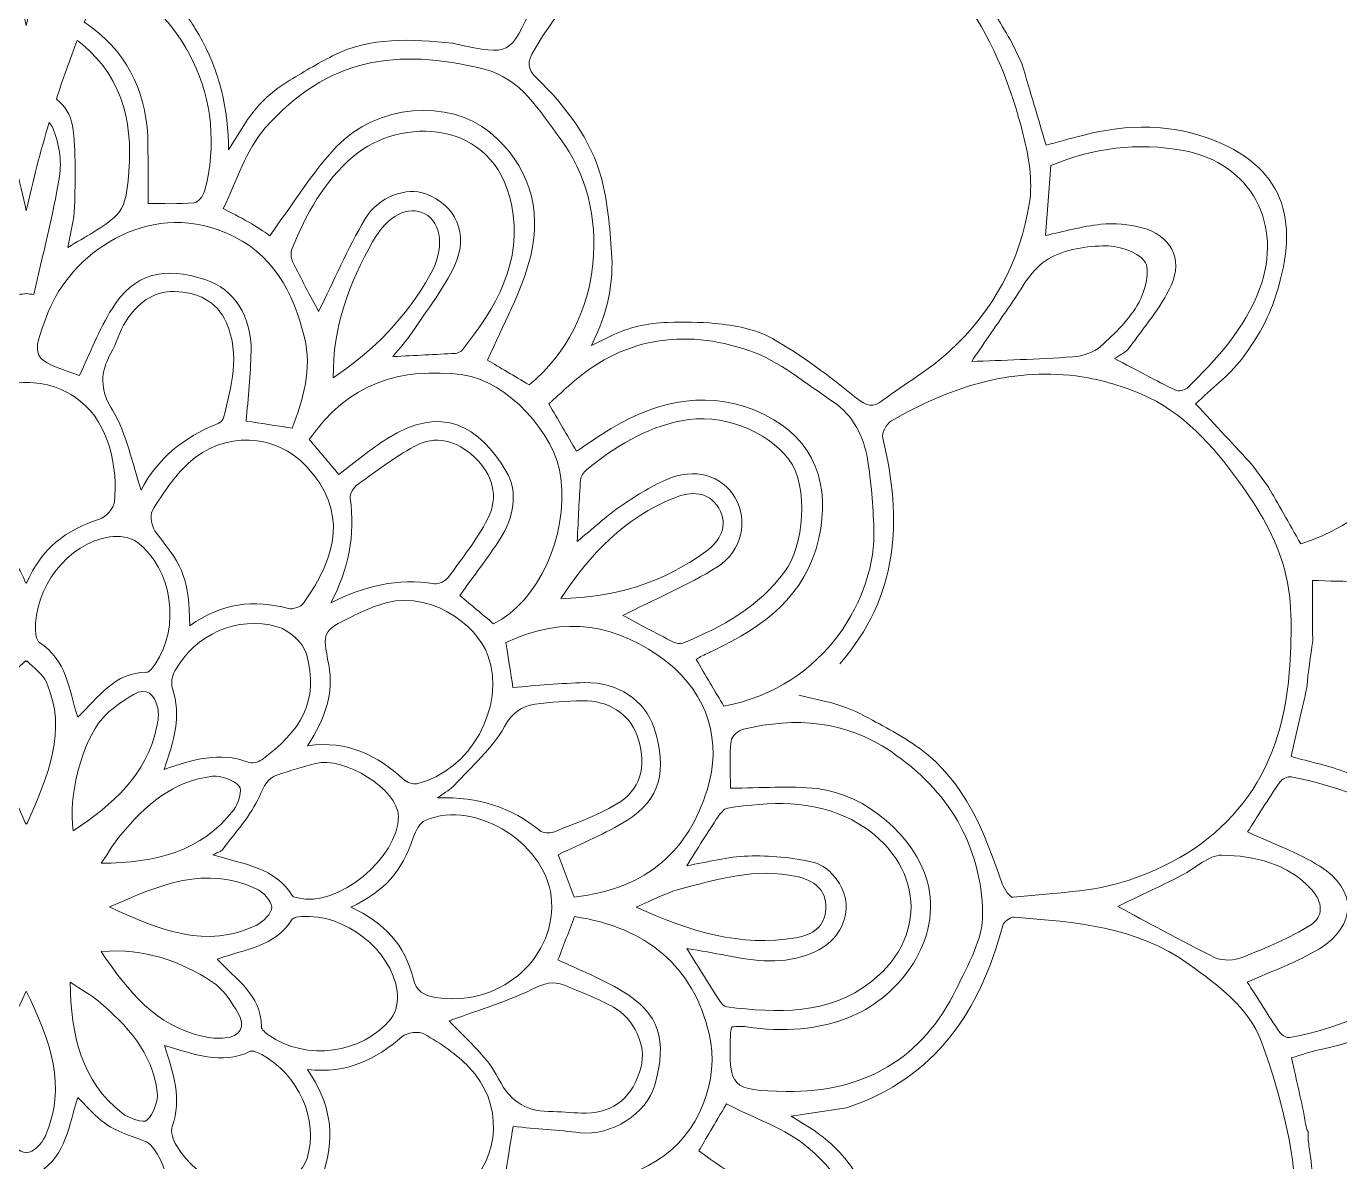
# Model space of a CAD drawing. Extents: x 12 to 8996, y -931 to -69.
# Drawn here: x 2788 to 3057.8, y -508.7 to -275.4 of the extents above; entities that cross this region are included whole.
import ezdxf

# ---------------------------------------------------------------- set-up
doc = ezdxf.new("R2010")
doc.units = 0
doc.header["$MEASUREMENT"] = 0
doc.layers.add('Layer 1', color=7, linetype='Continuous')

msp = doc.modelspace()

# ---------------------------------------------------------------- linework, layer by layer
at = {"layer": 'Layer 1', "lineweight": 0}
for points, knots in [([(3039.41, -71.03), (2929.37, -71.03), (2816.23, -144.48), (2788, -275.17), (2759.78, -144.5), (2646.61, -71.05), (2536.59, -71.03), (2417.39, -71.01), (2301.87, -157.19), (2301.87, -350.19), (2301.87, -666.4), (2788, -928.97), (2788, -928.97), (2788, -928.97), (3274.13, -666.4), (3274.13, -350.19), (3274.13, -157.21), (3158.6, -71.03), (3039.41, -71.03)], [0, 0, 0, 0, 1, 1, 1, 2, 2, 2, 3, 3, 3, 4, 4, 4, 5, 5, 5, 6, 6, 6, 6]), ([(3129.91, -186.67), (3130.01, -191.46), (3131.22, -196.24), (3131.16, -201.01), (3131.07, -208.35), (3130.3, -215.68), (3129.86, -223.01), (3128.94, -238.32), (3123.2, -251.45), (3113.07, -263.05), (3105.2, -272.07), (3094.27, -276.11), (3085.36, -282.09), (3082.61, -279.69), (3080.04, -277.45), (3077.24, -275.01), (3082.06, -271.62), (3086.5, -268.82), (3090.55, -265.53), (3093.03, -263.52), (3095.02, -260.86), (3097.02, -258.33), (3101.3, -252.92), (3106.46, -247.9), (3109.43, -241.82), (3117.4, -225.57), (3118.75, -207.77), (3118.99, -190.01), (3119.2, -173.66), (3118.69, -157.31), (3118.42, -140.96), (3118.36, -137.28), (3117.8, -133.61), (3117.77, -129.94), (3117.75, -127.5), (3116.82, -126.8), (3114.47, -126.73), (3100.42, -126.3), (3086.35, -125.06), (3072.33, -125.39), (3056.93, -125.76), (3041.54, -125.58), (3026.13, -127.91), (3006.98, -130.8), (2991.78, -139.72), (2979.1, -153.63), (2975.46, -157.62), (2972.79, -162.49), (2969.48, -167.23), (2966.98, -164.46), (2964.69, -161.94), (2962.27, -159.27), (2968.42, -150.37), (2972.02, -139.23), (2981.25, -131.78), (2989.38, -125.21), (2997.53, -118.86), (3008.13, -116.9), (3013.97, -115.82), (3019.82, -114.54), (3025.71, -114.12), (3033.04, -113.61), (3040.43, -113.81), (3047.79, -113.89), (3051.75, -113.94), (3055.7, -114.54), (3059.66, -114.63), (3065.36, -114.76), (3071.07, -114.66), (3076.78, -114.66), (3094.59, -114.66), (3112.39, -114.66), (3130.17, -114.66), (3129.8, -119.45), (3129.06, -124.5), (3129.09, -129.56), (3129.21, -148.59), (3129.5, -167.63), (3129.91, -186.67)], [0, 0, 0, 0, 1, 1, 1, 2, 2, 2, 3, 3, 3, 4, 4, 4, 5, 5, 5, 6, 6, 6, 7, 7, 7, 8, 8, 8, 9, 9, 9, 10, 10, 10, 11, 11, 11, 12, 12, 12, 13, 13, 13, 14, 14, 14, 15, 15, 15, 16, 16, 16, 17, 17, 17, 18, 18, 18, 19, 19, 19, 20, 20, 20, 21, 21, 21, 22, 22, 22, 23, 23, 23, 24, 24, 24, 25, 25, 25, 26, 26, 26, 26]), ([(2848.22, -195.95), (2856.05, -196.14), (2863.47, -198.6), (2870.15, -203.49), (2873.58, -206), (2877.15, -208.38), (2880.28, -211.23), (2887.37, -217.66), (2893.87, -224.42), (2896.08, -234.38), (2898.91, -247.11), (2897.39, -259.18), (2892.09, -270.93), (2887.39, -281.35), (2887.4, -281.35), (2876.36, -279.06), (2876.08, -279), (2875.82, -278.85), (2875.55, -278.82), (2867.15, -278), (2858.73, -277.49), (2850.92, -281.44), (2847.78, -283.04), (2844.75, -284.87), (2841.55, -286.83), (2838.13, -288.93), (2835.22, -291.78), (2833.07, -295.17), (2833.07, -295.17), (2829.55, -300.73), (2829.55, -300.73), (2829.55, -300.73), (2829.52, -299.31), (2829.52, -299.31), (2829.35, -290.99), (2827.08, -282.8), (2822.66, -275.74), (2822.18, -274.97), (2821.67, -274.21), (2821.14, -273.48), (2817.04, -267.77), (2811.66, -264.01), (2805.73, -261.12), (2816.82, -237.41), (2831.39, -215.54), (2848.22, -195.95)], [0, 0, 0, 0, 1, 1, 1, 2, 2, 2, 3, 3, 3, 4, 4, 4, 5, 5, 5, 6, 6, 6, 7, 7, 7, 8, 8, 8, 9, 9, 9, 10, 10, 10, 11, 11, 11, 12, 12, 12, 13, 13, 13, 14, 14, 14, 15, 15, 15, 15]), ([(2918.98, -254.71), (2925.24, -251.79), (2931.62, -249.19), (2938.63, -250.39), (2944.6, -251.41), (2950.61, -252.71), (2956.32, -254.69), (2965.87, -258.01), (2975.12, -262.21), (2981.23, -270.82), (2986.97, -278.91), (2990.39, -288.15), (2992.82, -297.66), (2993.96, -302.13), (2994.78, -307.08), (2994.09, -311.56), (2992.25, -323.54), (2986.64, -333.91), (2977.69, -342.12), (2973.53, -345.93), (2968.52, -348.78), (2963.99, -352.21), (2961.9, -353.79), (2960.67, -353.43), (2958.59, -351.76), (2953.08, -347.34), (2947.4, -343.01), (2941.29, -339.51), (2937.87, -337.55), (2933.5, -336.83), (2929.48, -336.43), (2926.31, -336.11), (2923.11, -336.14), (2919.75, -336.21), (2915.62, -336.3), (2911.56, -337.27), (2907.86, -339.1), (2907.86, -339.1), (2904.1, -340.95), (2904.1, -340.95), (2904.1, -340.95), (2905.39, -338.09), (2905.39, -338.09), (2907.67, -333.02), (2908.64, -327.46), (2908.25, -321.91), (2907.87, -316.65), (2907.46, -311.48), (2906.14, -306.55), (2904.01, -298.61), (2898.85, -291.85), (2892.9, -286.03), (2890.87, -284.04), (2890.9, -282.67), (2892.33, -280.26), (2898.86, -269.24), (2907.18, -260.22), (2918.98, -254.71)], [0, 0, 0, 0, 1, 1, 1, 2, 2, 2, 3, 3, 3, 4, 4, 4, 5, 5, 5, 6, 6, 6, 7, 7, 7, 8, 8, 8, 9, 9, 9, 10, 10, 10, 11, 11, 11, 12, 12, 12, 13, 13, 13, 14, 14, 14, 15, 15, 15, 16, 16, 16, 17, 17, 17, 18, 18, 18, 19, 19, 19, 19]), ([(3033.79, -255.27), (3048.11, -257.61), (3059.78, -265.25), (3070.85, -274.19), (3079.89, -281.49), (3085.86, -290.33), (3086.96, -302.07), (3087.63, -309.27), (3088.29, -316.47), (3088.69, -323.68), (3089.83, -344.35), (3073.76, -374.13), (3049.82, -381.73), (3047.42, -377.48), (3045, -373.18), (3043.22, -370.05), (3043.22, -370.05), (3040, -365.64), (3040, -365.64), (3036.15, -361.48), (3032.4, -357.44), (3028.23, -352.94), (3031.42, -349.9), (3035.04, -347.18), (3037.69, -343.73), (3040.42, -340.18), (3042.82, -336.12), (3044.29, -331.91), (3049.84, -315.94), (3046.92, -304.9), (3032.23, -298.89), (3023.43, -295.29), (3014.24, -295.41), (3005.07, -297.77), (3002.52, -298.42), (2999.99, -299.12), (2997.52, -299.78), (2995.86, -294.21), (2994.33, -289.08), (2992.51, -282.99), (2992.51, -282.99), (2990.46, -278.67), (2990.46, -278.67), (2988.6, -275.54), (2986.08, -271.3), (2983.58, -267.1), (2998.46, -254.55), (3015.58, -252.31), (3033.79, -255.27)], [0, 0, 0, 0, 1, 1, 1, 2, 2, 2, 3, 3, 3, 4, 4, 4, 5, 5, 5, 6, 6, 6, 7, 7, 7, 8, 8, 8, 9, 9, 9, 10, 10, 10, 11, 11, 11, 12, 12, 12, 13, 13, 13, 14, 14, 14, 15, 15, 15, 16, 16, 16, 16]), ([(2804.73, -265.3), (2819.99, -271.91), (2829.71, -290.36), (2824.64, -309.21), (2824.38, -310.18), (2823.28, -311.58), (2822.47, -311.65), (2819.27, -311.93), (2816.03, -311.76), (2813.01, -311.76), (2813.01, -307.34), (2813.02, -303.52), (2813, -299.7), (2812.95, -289.85), (2809.34, -281.57), (2801.47, -275.6), (2800.96, -275.21), (2800.44, -274.88), (2799.92, -274.53), (2801.21, -271.31), (2802.56, -268.12), (2803.98, -264.96), (2804.23, -265.07), (2804.48, -265.19), (2804.73, -265.3)], [0, 0, 0, 0, 1, 1, 1, 2, 2, 2, 3, 3, 3, 4, 4, 4, 5, 5, 5, 6, 6, 6, 7, 7, 7, 8, 8, 8, 8]), ([(2799.47, -279.04), (2808.46, -286.52), (2810.02, -296.41), (2808.93, -307.14), (2808.68, -309.59), (2808.15, -312.65), (2806.56, -314.18), (2803.77, -316.86), (2800.05, -318.58), (2796.55, -320.81), (2797.04, -317.98), (2797.85, -315.24), (2797.92, -312.48), (2798.04, -306.91), (2798.28, -301.26), (2797.49, -295.78), (2797.17, -293.58), (2795.89, -291.69), (2794.2, -290.32), (2795.51, -286.26), (2796.93, -282.23), (2798.45, -278.25), (2798.79, -278.5), (2799.14, -278.76), (2799.47, -279.04)], [0, 0, 0, 0, 1, 1, 1, 2, 2, 2, 3, 3, 3, 4, 4, 4, 5, 5, 5, 6, 6, 6, 7, 7, 7, 8, 8, 8, 8]), ([(2897.71, -298.45), (2908.3, -312.35), (2907.16, -336.13), (2891.29, -349.03), (2888.24, -347.21), (2885.2, -345.41), (2882.77, -343.96), (2885.83, -336.76), (2889.83, -329.9), (2891.64, -322.5), (2894, -312.83), (2891.17, -303.72), (2883.26, -297.15), (2874.87, -290.18), (2859.89, -291.42), (2851.74, -300.09), (2846.58, -305.59), (2842.59, -312.18), (2838.01, -318.39), (2837.4, -317.98), (2835.91, -316.91), (2834.34, -315.98), (2832.66, -314.98), (2830.91, -314.12), (2828.46, -312.82), (2831.33, -307.12), (2833.11, -300.69), (2837.09, -296.24), (2849.94, -281.84), (2863.98, -279.68), (2882.08, -284.2), (2889.78, -286.13), (2893.29, -292.64), (2897.71, -298.45)], [0, 0, 0, 0, 1, 1, 1, 2, 2, 2, 3, 3, 3, 4, 4, 4, 5, 5, 5, 6, 6, 6, 7, 7, 7, 8, 8, 8, 9, 9, 9, 10, 10, 10, 11, 11, 11, 11]), ([(2867.22, -338.32), (2870.27, -333.75), (2873.77, -329.36), (2876.06, -324.42), (2879, -318.08), (2876.12, -312.01), (2870.06, -309.79), (2866.2, -308.37), (2860.4, -310.25), (2857.63, -314.92), (2853.98, -321.09), (2851.14, -327.75), (2848.05, -333.99), (2846.34, -330.72), (2844.45, -327.26), (2842.72, -323.71), (2842.36, -322.97), (2842.3, -321.8), (2842.61, -321.04), (2845.53, -313.91), (2849.12, -307.28), (2855.18, -302.12), (2864.9, -293.83), (2884.08, -294.33), (2887.65, -311.9), (2890.09, -323.93), (2884.51, -333.08), (2877.6, -341.87), (2877.3, -342.25), (2876.65, -342.53), (2876.15, -342.56), (2872.09, -342.81), (2868.03, -342.99), (2863.3, -343.22), (2864.82, -341.33), (2866.15, -339.92), (2867.22, -338.32)], [0, 0, 0, 0, 1, 1, 1, 2, 2, 2, 3, 3, 3, 4, 4, 4, 5, 5, 5, 6, 6, 6, 7, 7, 7, 8, 8, 8, 9, 9, 9, 10, 10, 10, 11, 11, 11, 12, 12, 12, 12]), ([(2783.3, -295.14), (2785.1, -301.11), (2786.67, -307.16), (2788, -313.31), (2789.33, -307.16), (2790.9, -301.1), (2792.7, -295.13), (2793.01, -295.5), (2793.27, -295.88), (2793.43, -296.26), (2794.7, -299.28), (2795.35, -303.02), (2794.82, -306.22), (2793.48, -314.37), (2791.34, -322.4), (2789.53, -330.48), (2789.02, -330.41), (2788.51, -330.34), (2788, -330.28), (2787.49, -330.34), (2786.98, -330.41), (2786.47, -330.48), (2784.66, -322.4), (2782.52, -314.37), (2781.18, -306.22), (2780.65, -303.02), (2781.3, -299.28), (2782.57, -296.26), (2782.73, -295.88), (2782.99, -295.5), (2783.3, -295.14)], [0, 0, 0, 0, 1, 1, 1, 2, 2, 2, 3, 3, 3, 4, 4, 4, 5, 5, 5, 6, 6, 6, 7, 7, 7, 8, 8, 8, 9, 9, 9, 10, 10, 10, 10]), ([(3017.19, -316.75), (3014.5, -316.04), (3011.54, -315.77), (3008.79, -316.05), (3004.92, -316.45), (3001.13, -317.55), (2997.36, -318.34), (2997.72, -313.63), (2998.09, -308.89), (2998.47, -303.96), (3007.12, -300.4), (3016.34, -299.14), (3025.74, -300.91), (3039.72, -303.55), (3046.28, -316.05), (3041.38, -329.3), (3038.31, -337.61), (3032.54, -343.73), (3026.47, -349.71), (3025.97, -350.2), (3024.62, -350.4), (3023.98, -350.09), (3020.06, -348.18), (3016.23, -346.08), (3011.58, -343.63), (3012.76, -342.8), (3013.95, -342.33), (3014.57, -341.46), (3017.58, -337.26), (3021.08, -333.23), (3023.2, -328.59), (3025.72, -323.06), (3023.02, -318.31), (3017.19, -316.75)], [0, 0, 0, 0, 1, 1, 1, 2, 2, 2, 3, 3, 3, 4, 4, 4, 5, 5, 5, 6, 6, 6, 7, 7, 7, 8, 8, 8, 9, 9, 9, 10, 10, 10, 11, 11, 11, 11]), ([(2828.98, -317.78), (2838.74, -321.89), (2842.81, -330), (2845.15, -339.3), (2846.77, -345.77), (2844.88, -352.01), (2842.62, -357.92), (2839.13, -357.39), (2836.21, -356.94), (2833.2, -356.48), (2833.55, -351.71), (2834.08, -346.94), (2834.19, -342.16), (2834.36, -334.99), (2830.63, -329.32), (2824.88, -327.45), (2816.13, -324.59), (2810.07, -326.23), (2805.62, -333.39), (2802.96, -337.68), (2801.13, -342.49), (2798.92, -347.1), (2788.97, -343.73), (2788.83, -343.68), (2792.44, -334.27), (2797.02, -322.34), (2812.6, -310.86), (2828.98, -317.78)], [0, 0, 0, 0, 1, 1, 1, 2, 2, 2, 3, 3, 3, 4, 4, 4, 5, 5, 5, 6, 6, 6, 7, 7, 7, 8, 8, 8, 9, 9, 9, 9]), ([(2851.07, -347.56), (2850.91, -337.11), (2854.41, -328.05), (2859.23, -319.49), (2862.24, -314.12), (2866.59, -312.16), (2869.86, -313.88), (2873.35, -315.72), (2874.03, -321.12), (2870.94, -326.53), (2866.1, -335.02), (2859.51, -341.95), (2851.07, -347.56)], [0, 0, 0, 0, 1, 1, 1, 2, 2, 2, 3, 3, 3, 4, 4, 4, 4]), ([(2997.38, -323.54), (3000.57, -321.38), (3005.12, -320.59), (3009.12, -320.48), (3012.08, -320.39), (3016.2, -321.54), (3017.75, -323.64), (3019, -325.34), (3017.91, -329.72), (3016.54, -332.16), (3014.63, -335.53), (3011.69, -338.44), (3008.77, -341.08), (3007.34, -342.38), (3005, -343.13), (3003.01, -343.27), (2995.7, -343.8), (2988.36, -343.97), (2982.22, -344.23), (2984.34, -341.13), (2986.98, -337.17), (2989.74, -333.29), (2992.15, -329.9), (2994.12, -325.74), (2997.38, -323.54)], [0, 0, 0, 0, 1, 1, 1, 2, 2, 2, 3, 3, 3, 4, 4, 4, 5, 5, 5, 6, 6, 6, 7, 7, 7, 8, 8, 8, 8]), ([(2828.55, -355.79), (2828.43, -356.26), (2827.89, -356.8), (2827.42, -356.98), (2820.37, -359.76), (2814.81, -364.28), (2811.63, -370.69), (2809.71, -365.09), (2808.66, -359.09), (2805.71, -354.24), (2803.05, -349.87), (2803.2, -346.56), (2805.38, -342.55), (2806.53, -340.43), (2807.18, -338.03), (2808.45, -336.01), (2810.73, -332.37), (2814.02, -329.72), (2818.47, -329.86), (2823.04, -330.01), (2827.12, -331.67), (2829.13, -336.31), (2831.98, -342.88), (2830.14, -349.34), (2828.55, -355.79)], [0, 0, 0, 0, 1, 1, 1, 2, 2, 2, 3, 3, 3, 4, 4, 4, 5, 5, 5, 6, 6, 6, 7, 7, 7, 8, 8, 8, 8]), ([(2931.3, -415.06), (2929.42, -411.88), (2927.55, -408.72), (2925.64, -405.49), (2925.88, -405.32), (2926.18, -405.05), (2926.53, -404.88), (2927.42, -404.43), (2928.32, -404.02), (2929.22, -403.6), (2939.46, -398.77), (2948.13, -392.41), (2950.81, -380.56), (2953.23, -369.8), (2950.13, -360.24), (2939.73, -355.19), (2928.57, -349.78), (2918.23, -352.11), (2908.17, -358), (2905.66, -359.46), (2903.32, -361.19), (2901.05, -362.69), (2899.05, -359.28), (2897.27, -356.23), (2895.35, -352.95), (2896.62, -351.79), (2897.96, -350.57), (2899.3, -349.35), (2910.19, -339.35), (2923.03, -337.36), (2936.47, -341.98), (2942.73, -344.13), (2948.17, -348.78), (2953.81, -352.56), (2957.9, -355.31), (2960.03, -359.61), (2960.81, -364.32), (2961.6, -369.03), (2961.96, -373.84), (2962.13, -378.62), (2962.63, -392.37), (2952.36, -411.12), (2931.3, -415.06)], [0, 0, 0, 0, 1, 1, 1, 2, 2, 2, 3, 3, 3, 4, 4, 4, 5, 5, 5, 6, 6, 6, 7, 7, 7, 8, 8, 8, 9, 9, 9, 10, 10, 10, 11, 11, 11, 12, 12, 12, 13, 13, 13, 14, 14, 14, 14]), ([(2877.7, -346.99), (2886.72, -348.17), (2896.81, -359.07), (2897.85, -368.22), (2899.23, -380.39), (2893.31, -393.42), (2884, -398.13), (2881.74, -396.23), (2879.46, -394.32), (2877.06, -392.29), (2879.92, -388.31), (2882.8, -384.61), (2885.34, -380.69), (2888.13, -376.37), (2889.13, -371.07), (2886.62, -366.85), (2881.08, -357.53), (2873.5, -352.88), (2862.07, -360.13), (2858.64, -362.3), (2855.52, -364.97), (2852.22, -367.43), (2850.13, -364.96), (2848.13, -362.6), (2846.15, -360.27), (2854.07, -348.68), (2864.94, -345.32), (2877.7, -346.99)], [0, 0, 0, 0, 1, 1, 1, 2, 2, 2, 3, 3, 3, 4, 4, 4, 5, 5, 5, 6, 6, 6, 7, 7, 7, 8, 8, 8, 9, 9, 9, 9]), ([(2955.13, -406.33), (2967.16, -392.6), (2968.1, -376.82), (2963.94, -359.99), (2963.69, -358.98), (2964.74, -357), (2965.73, -356.43), (2977.43, -349.69), (2989.89, -345.51), (3003.59, -347.21), (3008.14, -347.78), (3012.73, -349.11), (3016.97, -350.89), (3025.65, -354.54), (3031.78, -361.55), (3037.11, -368.89), (3041.12, -374.4), (3044.87, -380.66), (3046.56, -387.15), (3048.28, -393.79), (3047.95, -401.15), (3047.46, -408.12), (3045.94, -429.46), (3034.69, -444), (3014.58, -450.8), (3007.08, -453.33), (2998.73, -453.39), (2990.74, -454.33), (2990.1, -454.4), (2988.89, -452.66), (2988.51, -451.56), (2984.85, -441.02), (2980.91, -430.58), (2971.48, -423.71), (2968.07, -421.22), (2964.27, -419.26), (2960.36, -417.15), (2957.79, -415.77), (2955.05, -414.72), (2952.21, -414.07), (2952.21, -414.07), (2946.71, -412.81), (2946.71, -412.81)], [0, 0, 0, 0, 1, 1, 1, 2, 2, 2, 3, 3, 3, 4, 4, 4, 5, 5, 5, 6, 6, 6, 7, 7, 7, 8, 8, 8, 9, 9, 9, 10, 10, 10, 11, 11, 11, 12, 12, 12, 13, 13, 13, 14, 14, 14, 14]), ([(2806.12, -373.05), (2805.99, -374.38), (2804.35, -376.24), (2803.04, -376.65), (2796.2, -378.79), (2791.04, -382.7), (2788.06, -389.79), (2788.04, -389.75), (2788.02, -389.71), (2788, -389.67), (2787.98, -389.71), (2787.96, -389.75), (2787.94, -389.79), (2784.96, -382.7), (2779.8, -378.79), (2772.96, -376.65), (2771.65, -376.24), (2770.01, -374.38), (2769.88, -373.05), (2769.21, -366.36), (2770.82, -357.15), (2776.9, -352.37), (2780.2, -349.76), (2784.12, -348.53), (2788, -348.55), (2791.88, -348.53), (2795.8, -349.76), (2799.1, -352.37), (2805.18, -357.15), (2806.79, -366.36), (2806.12, -373.05)], [0, 0, 0, 0, 1, 1, 1, 2, 2, 2, 3, 3, 3, 4, 4, 4, 5, 5, 5, 6, 6, 6, 7, 7, 7, 8, 8, 8, 9, 9, 9, 10, 10, 10, 10]), ([(2933.65, -372.27), (2930.96, -367.63), (2925.28, -365.94), (2919.47, -368.52), (2916.13, -369.99), (2912.97, -371.99), (2909.96, -374.08), (2907.02, -376.12), (2904.38, -378.58), (2901.19, -381.2), (2901.43, -376.44), (2901.57, -372.49), (2901.87, -368.55), (2901.93, -367.84), (2902.5, -367), (2903.08, -366.52), (2908.82, -361.75), (2915.09, -357.95), (2922.52, -356.41), (2930.8, -354.7), (2940.2, -358.49), (2944.65, -364.35), (2948.94, -370.02), (2947.63, -382.31), (2943.86, -387.39), (2938.46, -394.65), (2930.99, -398.81), (2922.88, -402.1), (2922.34, -402.32), (2921.5, -402.17), (2920.95, -401.89), (2917.32, -400.03), (2913.73, -398.08), (2910.57, -396.4), (2916.99, -393.16), (2923.81, -390.3), (2929.99, -386.42), (2935.16, -383.18), (2936.29, -376.82), (2933.65, -372.27)], [0, 0, 0, 0, 1, 1, 1, 2, 2, 2, 3, 3, 3, 4, 4, 4, 5, 5, 5, 6, 6, 6, 7, 7, 7, 8, 8, 8, 9, 9, 9, 10, 10, 10, 11, 11, 11, 12, 12, 12, 13, 13, 13, 13]), ([(2844.96, -393.91), (2844.43, -394.65), (2842.78, -395.22), (2841.88, -394.99), (2834.79, -393.11), (2828.16, -393.83), (2821.59, -398.52), (2821.39, -389.1), (2820.54, -386.7), (2814.75, -379.52), (2813.85, -378.41), (2813.28, -375.91), (2813.91, -374.88), (2816.02, -371.4), (2818.36, -367.88), (2821.32, -365.13), (2828.59, -358.41), (2839.27, -358.94), (2845.64, -365.86), (2853.99, -374.93), (2851.94, -384.08), (2844.96, -393.91)], [0, 0, 0, 0, 1, 1, 1, 2, 2, 2, 3, 3, 3, 4, 4, 4, 5, 5, 5, 6, 6, 6, 7, 7, 7, 7]), ([(2854.54, -372.34), (2854.41, -371.46), (2855.29, -370.08), (2856.11, -369.49), (2859.87, -366.77), (2863.62, -363.95), (2867.67, -361.71), (2872.18, -359.22), (2876.46, -360.49), (2880.11, -363.91), (2883.84, -367.4), (2885.14, -372.09), (2882.77, -376.62), (2880.56, -380.84), (2877.57, -384.66), (2874.74, -388.53), (2874.17, -389.31), (2872.74, -390.03), (2871.84, -389.9), (2864.36, -388.77), (2857.45, -390.28), (2850.6, -393.84), (2854.16, -386.94), (2855.63, -379.91), (2854.54, -372.34)], [0, 0, 0, 0, 1, 1, 1, 2, 2, 2, 3, 3, 3, 4, 4, 4, 5, 5, 5, 6, 6, 6, 7, 7, 7, 8, 8, 8, 8]), ([(2921.22, -372.22), (2924.54, -370.93), (2928.17, -370.79), (2930.27, -374.38), (2932.39, -377.99), (2930.49, -381.15), (2927.61, -383.26), (2918.85, -389.7), (2908.86, -392.74), (2897.83, -392.91), (2903.81, -383.83), (2910.97, -376.21), (2921.22, -372.22)], [0, 0, 0, 0, 1, 1, 1, 2, 2, 2, 3, 3, 3, 4, 4, 4, 4]), ([(2814.48, -406.43), (2814.02, -407.1), (2813.31, -408.11), (2812.72, -408.1), (2806.12, -408.09), (2802.91, -413.19), (2798.58, -417.34), (2796.73, -411.6), (2796.3, -405.48), (2790.69, -401.97), (2790.15, -401.64), (2789.97, -400.47), (2789.92, -399.68), (2789.46, -390.78), (2796.54, -381.62), (2805.18, -380.25), (2806.99, -379.97), (2809.42, -380.33), (2810.81, -381.38), (2818.07, -386.88), (2819.69, -398.75), (2814.48, -406.43)], [0, 0, 0, 0, 1, 1, 1, 2, 2, 2, 3, 3, 3, 4, 4, 4, 5, 5, 5, 6, 6, 6, 7, 7, 7, 7]), ([(2850.14, -406.59), (2848.85, -399.68), (2848.76, -399.68), (2854.92, -396.61), (2856.56, -395.8), (2858.26, -395.06), (2859.97, -394.41), (2870.47, -390.39), (2880.56, -398.29), (2882.85, -404.65), (2886.62, -415.15), (2879.24, -428.42), (2868.21, -431), (2867.39, -431.19), (2866.12, -430.67), (2865.45, -430.06), (2860.09, -425.21), (2854.14, -422.02), (2845.79, -423.2), (2849.43, -417.49), (2851.22, -412.32), (2850.14, -406.59)], [0, 0, 0, 0, 1, 1, 1, 2, 2, 2, 3, 3, 3, 4, 4, 4, 5, 5, 5, 6, 6, 6, 7, 7, 7, 7]), ([(3052.2, -522.77), (3052.2, -520.37), (3052.2, -518.1), (3052.2, -515.83), (3052.2, -513.91), (3052.21, -512.49), (3052.33, -511.38), (3052.16, -510.43), (3052.04, -509.48), (3051.94, -508.51), (3051.83, -507.31), (3051.62, -506.12), (3051.45, -504.93), (3051.33, -504.11), (3051.31, -503.28), (3051.33, -502.46), (3051.09, -502.07), (3050.93, -501.55), (3050.81, -500.85), (3050.08, -496.41), (3048.96, -492.05), (3047.93, -487.33), (3049.94, -486.74), (3051.92, -485.96), (3053.97, -485.58), (3063.3, -483.81), (3071.1, -479.17), (3077.07, -472.06), (3081.8, -466.41), (3085.92, -459.99), (3083.29, -451.87), (3079.43, -439.95), (3070.68, -432.95), (3059.4, -428.72), (3055.63, -427.3), (3051.64, -426.47), (3047.87, -425.41), (3049.01, -420.37), (3050.06, -415.71), (3051.08, -411.21), (3051.34, -408), (3051.81, -404.81), (3052.32, -401.64), (3052.12, -397.77), (3052.24, -393.81), (3052.24, -389.2), (3059, -389.56), (3065.39, -389.22), (3071.5, -390.36), (3085.28, -392.93), (3097.12, -399.75), (3106.66, -409.89), (3116.77, -420.63), (3123.01, -433.72), (3126.3, -448.03), (3127.37, -452.72), (3127.9, -458.02), (3126.83, -462.61), (3122.8, -479.74), (3115.77, -495.44), (3101.92, -507.17), (3087.76, -519.16), (3071.71, -525.47), (3052.2, -522.77)], [0, 0, 0, 0, 1, 1, 1, 2, 2, 2, 3, 3, 3, 4, 4, 4, 5, 5, 5, 6, 6, 6, 7, 7, 7, 8, 8, 8, 9, 9, 9, 10, 10, 10, 11, 11, 11, 12, 12, 12, 13, 13, 13, 14, 14, 14, 15, 15, 15, 16, 16, 16, 17, 17, 17, 18, 18, 18, 19, 19, 19, 20, 20, 20, 21, 21, 21, 21]), ([(2818.03, -411.39), (2817.68, -410.35), (2817.96, -408.79), (2818.53, -407.8), (2822.79, -400.31), (2831.23, -396.41), (2839.57, -398.72), (2841.95, -399.39), (2844.88, -401.99), (2845.54, -404.29), (2848.37, -414.04), (2844.14, -420.43), (2836.38, -426.07), (2835.66, -426.58), (2834.34, -426.87), (2833.56, -426.57), (2827.72, -424.33), (2822.22, -426.01), (2816.31, -428.06), (2818.34, -422.26), (2819.93, -417.04), (2818.03, -411.39)], [0, 0, 0, 0, 1, 1, 1, 2, 2, 2, 3, 3, 3, 4, 4, 4, 5, 5, 5, 6, 6, 6, 7, 7, 7, 7]), ([(2919.62, -405.97), (2928.12, -412.62), (2930.98, -422.45), (2927.86, -432.33), (2924.09, -444.3), (2915.93, -452.6), (2900.55, -454.29), (2899.46, -451.38), (2898.33, -448.39), (2897.28, -445.59), (2902.11, -443.21), (2907.01, -441.27), (2911.41, -438.53), (2918.22, -434.27), (2919.76, -428.22), (2916.98, -419.54), (2915.18, -413.93), (2909.48, -410.06), (2902.71, -410.21), (2897.79, -410.32), (2892.88, -410.85), (2887.97, -411.19), (2887.51, -408.2), (2887.05, -405.28), (2886.53, -401.99), (2898.53, -396.21), (2909.69, -398.19), (2919.62, -405.97)], [0, 0, 0, 0, 1, 1, 1, 2, 2, 2, 3, 3, 3, 4, 4, 4, 5, 5, 5, 6, 6, 6, 7, 7, 7, 8, 8, 8, 9, 9, 9, 9]), ([(2792.13, -410.15), (2796.54, -420.17), (2792.49, -429.16), (2788.12, -439.29), (2788.08, -439.21), (2788.04, -439.13), (2788, -439.04), (2787.96, -439.13), (2787.92, -439.21), (2787.88, -439.29), (2783.51, -429.16), (2779.46, -420.17), (2783.87, -410.15), (2784.63, -408.43), (2786.5, -407.19), (2787.85, -405.72), (2787.9, -405.77), (2787.95, -405.81), (2788, -405.86), (2788.05, -405.81), (2788.1, -405.77), (2788.15, -405.72), (2789.5, -407.19), (2791.37, -408.43), (2792.13, -410.15)], [0, 0, 0, 0, 1, 1, 1, 2, 2, 2, 3, 3, 3, 4, 4, 4, 5, 5, 5, 6, 6, 6, 7, 7, 7, 8, 8, 8, 8]), ([(2814.78, -419.45), (2812.66, -429.18), (2805.91, -435.17), (2797.63, -440.69), (2796.55, -433.67), (2799.46, -422.24), (2803.63, -417.58), (2805.39, -415.61), (2807.73, -414.08), (2810.01, -412.68), (2812.8, -410.96), (2814.32, -412.8), (2814.97, -415.24), (2815.32, -416.54), (2815.08, -418.09), (2814.78, -419.45)], [0, 0, 0, 0, 1, 1, 1, 2, 2, 2, 3, 3, 3, 4, 4, 4, 5, 5, 5, 5]), ([(2892.52, -414.67), (2895.73, -414.19), (2899.01, -413.98), (2902.26, -413.94), (2907.6, -413.88), (2911.84, -416.64), (2913.41, -420.91), (2915.42, -426.42), (2914.7, -431.55), (2910.12, -434.62), (2905.96, -437.4), (2900.98, -438.98), (2896.29, -440.93), (2895.52, -441.26), (2894.13, -441.12), (2893.5, -440.61), (2887.67, -435.88), (2881.01, -433.62), (2872.5, -433.89), (2874.2, -432.64), (2875.19, -432.13), (2875.89, -431.36), (2879.46, -427.41), (2883.72, -423.81), (2886.23, -419.26), (2887.89, -416.26), (2889.74, -415.08), (2892.52, -414.67)], [0, 0, 0, 0, 1, 1, 1, 2, 2, 2, 3, 3, 3, 4, 4, 4, 5, 5, 5, 6, 6, 6, 7, 7, 7, 8, 8, 8, 9, 9, 9, 9]), ([(2932.68, -482.31), (2932.69, -482.03), (2932.78, -481.75), (2932.93, -480.92), (2934.07, -480.92), (2935.04, -480.8), (2935.97, -480.94), (2943.42, -482.06), (2950.78, -481.64), (2957.73, -478.7), (2967.26, -474.66), (2976.44, -463.08), (2973.07, -450.93), (2970.59, -442.04), (2960.65, -433.09), (2950.46, -432), (2944.75, -431.38), (2938.91, -431.89), (2932.66, -431.89), (2932.66, -428.4), (2932.45, -425.28), (2932.78, -422.22), (2932.88, -421.3), (2934.33, -420.03), (2935.37, -419.78), (2946.02, -417.25), (2956.24, -418), (2965.58, -424.33), (2977.39, -432.34), (2984.21, -443.55), (2984.47, -457.71), (2984.56, -462.82), (2981.48, -468.2), (2979.1, -473.09), (2972.05, -487.58), (2960.11, -494.43), (2944.1, -494.2), (2932.75, -494.05), (2932.26, -493.44), (2932.68, -482.31)], [0, 0, 0, 0, 1, 1, 1, 2, 2, 2, 3, 3, 3, 4, 4, 4, 5, 5, 5, 6, 6, 6, 7, 7, 7, 8, 8, 8, 9, 9, 9, 10, 10, 10, 11, 11, 11, 12, 12, 12, 13, 13, 13, 13]), ([(2843.76, -454.46), (2843.36, -454.36), (2842.82, -454.24), (2842.64, -453.94), (2839.1, -448.24), (2832.92, -447.59), (2826.31, -445.61), (2827.32, -445.08), (2828.01, -444.95), (2828.31, -444.54), (2830.96, -440.95), (2834.14, -437.57), (2835.9, -433.58), (2836.85, -431.45), (2837.54, -429.85), (2839.66, -429.14), (2842.21, -428.29), (2844.79, -427.55), (2847.39, -426.86), (2853.35, -425.27), (2864.39, -432.17), (2864.44, -437.69), (2864.51, -446.1), (2851.93, -456.62), (2843.76, -454.46)], [0, 0, 0, 0, 1, 1, 1, 2, 2, 2, 3, 3, 3, 4, 4, 4, 5, 5, 5, 6, 6, 6, 7, 7, 7, 8, 8, 8, 8]), ([(2830.63, -436.33), (2823.98, -444.93), (2814.69, -447.23), (2803.37, -447.34), (2805.19, -444.69), (2806.17, -442.96), (2807.42, -441.47), (2812.45, -435.5), (2818.12, -430.35), (2826.29, -429.46), (2828.09, -429.27), (2830.5, -430.22), (2831.76, -431.5), (2832.4, -432.15), (2831.61, -435.07), (2830.63, -436.33)], [0, 0, 0, 0, 1, 1, 1, 2, 2, 2, 3, 3, 3, 4, 4, 4, 5, 5, 5, 5]), ([(3053.66, -464.88), (3061.4, -460.11), (3061.43, -452.72), (3053.75, -447.95), (3049.15, -445.1), (3043.93, -443.24), (3038.9, -440.89), (3040.89, -437.78), (3043.12, -434.18), (3045.51, -430.68), (3045.95, -430.05), (3047.16, -429.41), (3047.85, -429.56), (3056.71, -431.36), (3065.47, -434.02), (3071.78, -440.68), (3081.18, -450.62), (3082.83, -457.01), (3076.01, -467.04), (3069.21, -477.03), (3058.81, -480.89), (3047.58, -483.14), (3046.97, -483.26), (3045.91, -482.68), (3045.53, -482.11), (3043.1, -478.52), (3040.81, -474.84), (3038.84, -471.75), (3043.82, -469.49), (3049.07, -467.71), (3053.66, -464.88)], [0, 0, 0, 0, 1, 1, 1, 2, 2, 2, 3, 3, 3, 4, 4, 4, 5, 5, 5, 6, 6, 6, 7, 7, 7, 8, 8, 8, 9, 9, 9, 10, 10, 10, 10]), ([(2854.65, -456.38), (2861.83, -452.92), (2865.03, -449.15), (2867.55, -441.93), (2868, -440.64), (2868.85, -438.98), (2869.96, -438.51), (2880.49, -434), (2895.45, -443.73), (2895.93, -455.24), (2896.45, -467.45), (2884.83, -476.98), (2872.04, -474.88), (2869.65, -474.49), (2868.13, -473.67), (2867.47, -470.95), (2865.82, -464.21), (2861.54, -459.46), (2854.65, -456.38)], [0, 0, 0, 0, 1, 1, 1, 2, 2, 2, 3, 3, 3, 4, 4, 4, 5, 5, 5, 6, 6, 6, 6]), ([(2923.71, -464.86), (2926.61, -465.36), (2929.24, -465.75), (2931.84, -466.28), (2937.74, -467.49), (2943.64, -468.2), (2949.38, -465.82), (2953.44, -464.13), (2956.13, -461.09), (2956.44, -456.52), (2956.68, -452.89), (2953.56, -448.05), (2949.62, -447.12), (2945.3, -446.11), (2940.73, -445.72), (2936.28, -445.85), (2932.1, -445.97), (2927.95, -447.11), (2923.67, -447.83), (2925.95, -444.25), (2927.97, -441.01), (2930.08, -437.84), (2930.58, -437.08), (2931.35, -436.09), (2932.11, -435.98), (2940.75, -434.69), (2949.46, -434.2), (2957.5, -438.36), (2971.52, -445.64), (2974.34, -461.67), (2961.62, -471.62), (2952.61, -478.68), (2942.34, -478.02), (2931.94, -476.86), (2931.39, -476.8), (2930.77, -476.11), (2930.41, -475.56), (2928.21, -472.13), (2926.08, -468.66), (2923.71, -464.86)], [0, 0, 0, 0, 1, 1, 1, 2, 2, 2, 3, 3, 3, 4, 4, 4, 5, 5, 5, 6, 6, 6, 7, 7, 7, 8, 8, 8, 9, 9, 9, 10, 10, 10, 11, 11, 11, 12, 12, 12, 13, 13, 13, 13]), ([(2805.12, -456.31), (2815.51, -451.68), (2824.88, -447.76), (2835.21, -452.57), (2836.64, -453.23), (2838.4, -455.03), (2838.42, -456.34), (2838.45, -457.59), (2836.67, -459.42), (2835.26, -460.09), (2824.95, -464.95), (2815.57, -461.2), (2805.12, -456.31)], [0, 0, 0, 0, 1, 1, 1, 2, 2, 2, 3, 3, 3, 4, 4, 4, 4]), ([(3025.42, -449.81), (3028.18, -448.43), (3030.88, -445.63), (3033.57, -445.67), (3040.37, -445.78), (3047.08, -447.31), (3052.05, -452.74), (3054.34, -455.25), (3054.59, -458.32), (3051.85, -460.03), (3047.52, -462.72), (3042.71, -464.71), (3037.95, -466.61), (3036.27, -467.28), (3033.81, -467.49), (3032.27, -466.74), (3025.04, -463.21), (3018.01, -459.28), (3012.24, -456.2), (3015.71, -454.52), (3020.59, -452.22), (3025.42, -449.81)], [0, 0, 0, 0, 1, 1, 1, 2, 2, 2, 3, 3, 3, 4, 4, 4, 5, 5, 5, 6, 6, 6, 7, 7, 7, 7]), ([(2922.02, -452.72), (2929.94, -450.6), (2937.88, -448.2), (2946.24, -450.06), (2949.73, -450.84), (2952.44, -452.67), (2952.27, -456.64), (2952.11, -460.35), (2949.52, -462.09), (2946.1, -462.65), (2934.75, -464.52), (2924.34, -461.41), (2913.26, -456.33), (2916.78, -454.86), (2919.31, -453.45), (2922.02, -452.72)], [0, 0, 0, 0, 1, 1, 1, 2, 2, 2, 3, 3, 3, 4, 4, 4, 5, 5, 5, 5]), ([(2837.86, -482.68), (2837.22, -482.23), (2836.31, -481.49), (2836.3, -480.89), (2836.26, -474.32), (2831.03, -471.2), (2827.23, -467.01), (2832.8, -465.02), (2839.1, -464.56), (2842.63, -458.85), (2842.9, -458.42), (2843.89, -458.33), (2844.56, -458.28), (2853.32, -457.6), (2863.07, -465.1), (2864.21, -473.67), (2864.45, -475.47), (2864.05, -477.91), (2862.96, -479.25), (2857.02, -486.53), (2845.5, -487.98), (2837.86, -482.68)], [0, 0, 0, 0, 1, 1, 1, 2, 2, 2, 3, 3, 3, 4, 4, 4, 5, 5, 5, 6, 6, 6, 7, 7, 7, 7]), ([(2917.69, -508.32), (2907.62, -514.52), (2897.33, -515.92), (2886.55, -510.7), (2887.08, -507.31), (2887.55, -504.31), (2888, -501.42), (2892.8, -501.86), (2897.3, -502.18), (2901.77, -502.69), (2908.13, -503.43), (2915.48, -498.74), (2917.11, -492.93), (2919.73, -483.6), (2918.13, -478.22), (2910.42, -473.58), (2906.24, -471.06), (2901.61, -469.27), (2897.23, -467.17), (2898.39, -464.16), (2899.5, -461.29), (2900.65, -458.29), (2915.46, -460.51), (2924.99, -468.5), (2928.31, -482.4), (2930.58, -491.86), (2926.03, -503.2), (2917.69, -508.32)], [0, 0, 0, 0, 1, 1, 1, 2, 2, 2, 3, 3, 3, 4, 4, 4, 5, 5, 5, 6, 6, 6, 7, 7, 7, 8, 8, 8, 9, 9, 9, 9]), ([(3011.34, -564.07), (2995.09, -568.22), (2979.71, -564.76), (2965.46, -556.15), (2964.46, -555.55), (2963.71, -554.07), (2963.81, -552.9), (2964.25, -547.9), (2965.01, -542.93), (2965.7, -537.95), (2966.93, -529.12), (2964.95, -521.04), (2960.1, -513.62), (2959.4, -512.55), (2958.7, -511.48), (2957.96, -510.37), (2955.66, -506.91), (2952.64, -503.99), (2949.12, -501.78), (2949.12, -501.78), (2945.12, -499.27), (2945.12, -499.27), (2945.12, -499.27), (2956.53, -497.6), (2956.53, -497.6), (2974.99, -491.34), (2983.93, -477.61), (2988.59, -460.13), (2988.8, -459.37), (2990.18, -458.34), (2990.93, -458.4), (3003.5, -459.43), (3015.98, -460.25), (3026.9, -468.12), (3033.03, -472.54), (3039.02, -476.85), (3041.74, -484), (3044.09, -490.18), (3045.83, -496.65), (3047.24, -503.12), (3050.26, -516.99), (3048.14, -530), (3039.14, -541.32), (3035.08, -546.43), (3030.94, -551.65), (3025.99, -555.82), (3021.75, -559.38), (3016.62, -562.73), (3011.34, -564.07)], [0, 0, 0, 0, 1, 1, 1, 2, 2, 2, 3, 3, 3, 4, 4, 4, 5, 5, 5, 6, 6, 6, 7, 7, 7, 8, 8, 8, 9, 9, 9, 10, 10, 10, 11, 11, 11, 12, 12, 12, 13, 13, 13, 14, 14, 14, 15, 15, 15, 16, 16, 16, 16]), ([(2826.29, -471.74), (2828.53, -473.19), (2830.15, -475.85), (2831.58, -478.24), (2833.14, -480.83), (2831.88, -482.97), (2828.87, -483.23), (2827.34, -483.36), (2825.72, -483.23), (2824.22, -482.88), (2814.64, -480.67), (2808.97, -473.77), (2803.39, -465.46), (2812.41, -464.71), (2819.66, -467.48), (2826.29, -471.74)], [0, 0, 0, 0, 1, 1, 1, 2, 2, 2, 3, 3, 3, 4, 4, 4, 5, 5, 5, 5]), ([(2802.78, -475.62), (2808.7, -480.64), (2813.94, -486.24), (2814.91, -494.34), (2815.14, -496.24), (2814.13, -498.76), (2812.8, -500.14), (2812.19, -500.76), (2809.04, -499.76), (2807.69, -498.68), (2799.37, -492.02), (2797.14, -482.82), (2797.04, -471.77), (2799.56, -473.45), (2801.31, -474.38), (2802.78, -475.62)], [0, 0, 0, 0, 1, 1, 1, 2, 2, 2, 3, 3, 3, 4, 4, 4, 5, 5, 5, 5]), ([(2874.89, -479.68), (2879.88, -477.85), (2886.17, -476.02), (2891.96, -473.2), (2894.38, -472.01), (2896.24, -471.44), (2898.54, -472.39), (2901.94, -473.8), (2905.39, -475.14), (2908.61, -476.89), (2912.98, -479.27), (2915.43, -484.93), (2914.29, -489.13), (2912.61, -495.38), (2908.88, -498.59), (2903.01, -498.67), (2900.75, -498.7), (2898.49, -498.34), (2896.23, -498.36), (2891.08, -498.39), (2887.7, -496.75), (2885.04, -491.61), (2882.52, -486.72), (2877.79, -482.96), (2874.89, -479.68)], [0, 0, 0, 0, 1, 1, 1, 2, 2, 2, 3, 3, 3, 4, 4, 4, 5, 5, 5, 6, 6, 6, 7, 7, 7, 8, 8, 8, 8]), ([(2784.15, -503.49), (2779.53, -493.17), (2783.06, -483.83), (2788, -473.6), (2792.94, -483.83), (2796.47, -493.17), (2791.85, -503.49), (2791.2, -504.95), (2789.38, -506.75), (2788.06, -506.79), (2788.04, -506.79), (2788.02, -506.78), (2788, -506.78), (2787.98, -506.78), (2787.96, -506.79), (2787.94, -506.79), (2786.62, -506.75), (2784.8, -504.95), (2784.15, -503.49)], [0, 0, 0, 0, 1, 1, 1, 2, 2, 2, 3, 3, 3, 4, 4, 4, 5, 5, 5, 6, 6, 6, 6]), ([(2850.37, -513.18), (2849.62, -512.61), (2849.07, -510.91), (2849.33, -510.01), (2851.4, -503.04), (2850.48, -496.58), (2845.78, -489.7), (2853.95, -490.59), (2859.83, -487.65), (2865.18, -482.96), (2866.19, -482.09), (2868.73, -481.78), (2869.84, -482.43), (2873.11, -484.36), (2876.38, -486.55), (2878.99, -489.27), (2886.02, -496.59), (2885.49, -507.66), (2878.24, -514.28), (2869.29, -522.46), (2858.79, -519.6), (2850.37, -513.18)], [0, 0, 0, 0, 1, 1, 1, 2, 2, 2, 3, 3, 3, 4, 4, 4, 5, 5, 5, 6, 6, 6, 7, 7, 7, 7]), ([(2816.41, -484.8), (2822.46, -486.49), (2828.05, -488.89), (2833.98, -485.97), (2834.54, -485.7), (2835.64, -486.24), (2836.36, -486.63), (2843.8, -490.67), (2848.2, -499.95), (2845.68, -507.96), (2844.91, -510.4), (2842.02, -513.21), (2839.56, -513.9), (2831.24, -516.24), (2823.58, -512.79), (2818.83, -505.33), (2818.14, -504.25), (2817.61, -502.5), (2817.99, -501.41), (2820.01, -495.75), (2818.26, -490.56), (2816.41, -484.8)], [0, 0, 0, 0, 1, 1, 1, 2, 2, 2, 3, 3, 3, 4, 4, 4, 5, 5, 5, 6, 6, 6, 7, 7, 7, 7]), ([(2790.67, -510.82), (2796.22, -507.27), (2796.74, -501.2), (2798.58, -495.45), (2804.37, -501.51), (2804.38, -501.5), (2812.7, -504.59), (2813.29, -504.81), (2813.78, -505.44), (2814.18, -505.97), (2818.26, -511.31), (2818.72, -520.91), (2814.91, -526.46), (2812.61, -529.8), (2810.16, -533.45), (2805.21, -532.59), (2796.59, -531.11), (2789.49, -521.98), (2789.93, -513.13), (2789.97, -512.33), (2790.14, -511.16), (2790.67, -510.82)], [0, 0, 0, 0, 1, 1, 1, 2, 2, 2, 3, 3, 3, 4, 4, 4, 5, 5, 5, 6, 6, 6, 7, 7, 7, 7]), ([(2895.43, -559.62), (2897.28, -556.48), (2899.12, -553.35), (2900.8, -550.49), (2906.06, -553.25), (2911.08, -556.59), (2916.59, -558.61), (2926.55, -562.26), (2936.32, -561.22), (2944.75, -554.35), (2953.99, -546.81), (2954.16, -529.53), (2944.62, -520.32), (2939.13, -515.03), (2932.39, -511.03), (2926.16, -506.41), (2927.49, -504.16), (2929.35, -501.01), (2931.85, -496.79), (2937.57, -499.76), (2943.98, -501.76), (2948.65, -505.79), (2962.54, -517.76), (2964.64, -533.38), (2960.26, -550.4), (2958.23, -558.29), (2951.6, -561.78), (2945.67, -566.22), (2931.92, -576.52), (2908.61, -575.53), (2895.43, -559.62)], [0, 0, 0, 0, 1, 1, 1, 2, 2, 2, 3, 3, 3, 4, 4, 4, 5, 5, 5, 6, 6, 6, 7, 7, 7, 8, 8, 8, 9, 9, 9, 10, 10, 10, 10])]:
    msp.add_open_spline(points, degree=3, knots=knots, dxfattribs=at)

doc.saveas('drawing.dxf')
